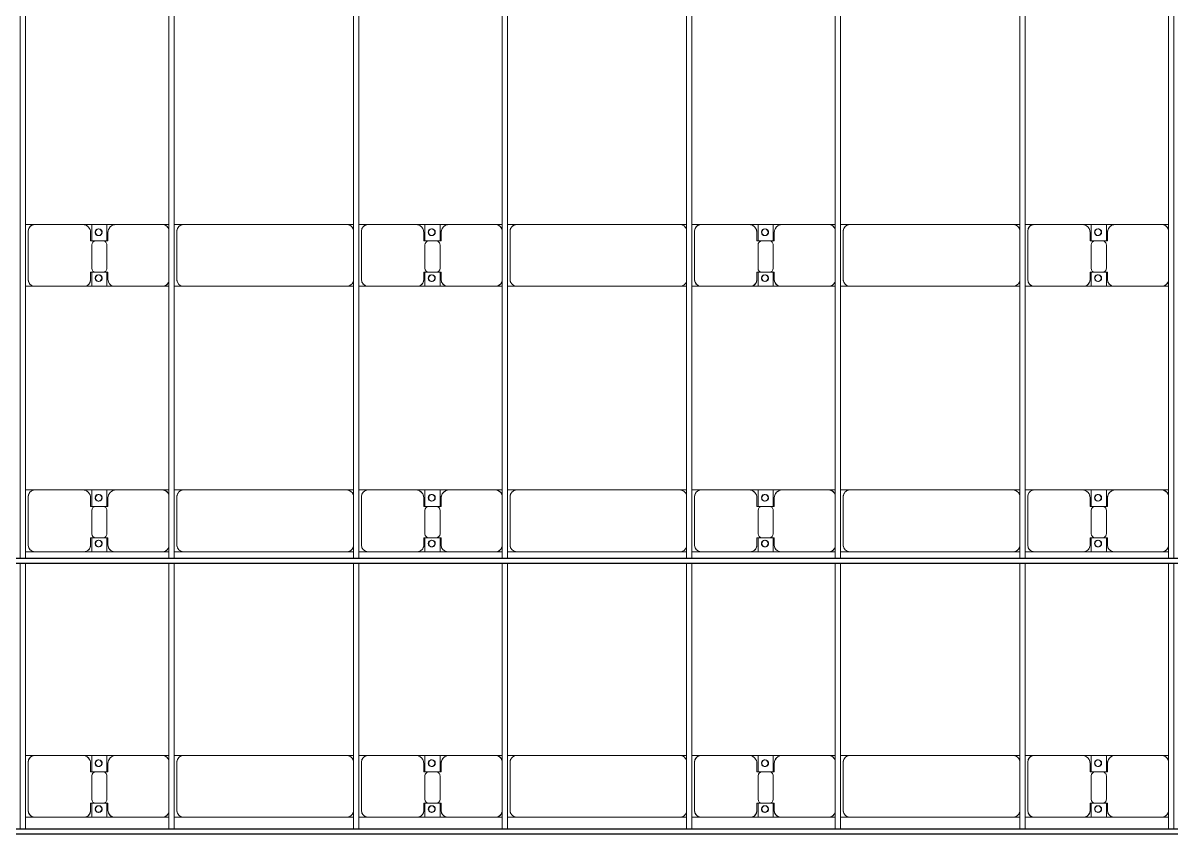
# Model space of a CAD drawing. Header units: millimetres. Extents: x -248177 to 167033, y 156986 to 268923.
# Drawn here: x -192573 to -183923, y 208419 to 214489 of the extents above; entities that cross this region are included whole.
import ezdxf

# ---------------------------------------------------------------- set-up
doc = ezdxf.new("R2010")
doc.units = ezdxf.units.MM
for name, color, linetype, lineweight in [('A-DETL-MBND', 5, 'Continuous', 9), ('A-GENM', 13, 'Continuous', 9), ('S-BEAM', 12, 'Continuous', 9)]:
    doc.layers.add(name, color=color, linetype=linetype, lineweight=lineweight)

# ---------------------------------------------------------------- blocks, each defined once
blk = doc.blocks.new('Dai phao do pin - DẢI PHAO ĐỠ PIN-V24-BỐ TRÍ KHUNG KẾT CẤU BÈ PIN 02')
at = {"layer": 'A-DETL-MBND', "color": 8}
for p, q in [((45879.7, 241.6), (45949.7, 241.6)), ((45879.7, 241.6), (45949.7, 241.6)), ((45899.7, 191.6), (45899.7, -173.4)), ((46309.7, 241.6), (45949.7, 241.6)), ((46309.7, 241.6), (46492.2, 241.6)), ((46492.2, 241.6), (46309.7, 241.6)), ((46369.7, 118.2), (46369.7, 181.6)), ((46377.8, 241.6), (46560.3, 241.6)), ((46377.8, 116.2), (46377.8, 241.6)), ((46560.3, 241.6), (46377.8, 241.6)), ((46492.2, 241.6), (46492.2, 116.2)), ((46500.3, 181.6), (46500.3, 118.2)), ((46910.3, 241.6), (46560.3, 241.6)), ((46910.3, 241.6), (46959.7, 241.6)), ((46910.3, 241.6), (46959.7, 241.6)), ((46999.7, 241.6), (47069.7, 241.6)), ((46999.7, 241.6), (47069.7, 241.6)), ((47019.7, 191.6), (47019.7, -173.4)), ((48300.3, 241.6), (47069.7, 241.6)), ((48300.3, 241.6), (48349.7, 241.6)), ((48300.3, 241.6), (48349.7, 241.6)), ((48389.7, 241.6), (48459.7, 241.6)), ((48389.7, 241.6), (48459.7, 241.6)), ((48409.7, 191.6), (48409.7, -173.4)), ((48819.7, 241.6), (48459.7, 241.6)), ((48821.2, 241.6), (49002.2, 241.6)), ((49002.2, 241.6), (48821.2, 241.6)), ((48879.7, 118.2), (48879.7, 181.6)), ((48887.8, 241.6), (49070.3, 241.6)), ((48887.8, 116.2), (48887.8, 241.6)), ((49070.3, 241.6), (48887.8, 241.6)), ((49002.2, 241.6), (49002.2, 116.2)), ((49010.3, 181.6), (49010.3, 118.2)), ((49420.3, 241.6), (49070.3, 241.6)), ((49420.3, 241.6), (49469.7, 241.6)), ((49420.3, 241.6), (49469.7, 241.6)), ((49509.7, 241.6), (49579.7, 241.6)), ((49509.7, 241.6), (49579.7, 241.6)), ((49529.7, 191.6), (49529.7, -173.4)), ((50810.3, 241.6), (49579.7, 241.6)), ((50810.3, 241.6), (50859.7, 241.6)), ((50810.3, 241.6), (50859.7, 241.6)), ((50899.7, 241.6), (50969.7, 241.6)), ((50899.7, 241.6), (50969.7, 241.6)), ((50919.7, 191.6), (50919.7, -173.4)), ((51329.7, 241.6), (50969.7, 241.6)), ((51329.7, 241.6), (51512.2, 241.6)), ((51512.2, 241.6), (51329.7, 241.6)), ((51389.7, 118.2), (51389.7, 181.6)), ((51397.8, 241.6), (51580.3, 241.6)), ((51397.8, 116.2), (51397.8, 241.6)), ((51580.3, 241.6), (51397.8, 241.6)), ((51512.2, 241.6), (51512.2, 116.2)), ((51520.3, 181.6), (51520.3, 118.2)), ((51930.3, 241.6), (51580.3, 241.6)), ((51930.3, 241.6), (51979.7, 241.6)), ((51930.3, 241.6), (51979.7, 241.6)), ((52019.7, 241.6), (52089.7, 241.6)), ((52019.7, 241.6), (52089.7, 241.6)), ((52039.7, 191.6), (52039.7, -173.4)), ((53320.3, 241.6), (52089.7, 241.6)), ((53320.3, 241.6), (53369.7, 241.6)), ((53320.3, 241.6), (53369.7, 241.6)), ((53409.7, 241.6), (53479.7, 241.6)), ((53409.7, 241.6), (53479.7, 241.6)), ((53429.7, 191.6), (53429.7, -173.4)), ((53839.7, 241.6), (53479.7, 241.6)), ((53839.7, 241.6), (54022.2, 241.6)), ((54022.2, 241.6), (53839.7, 241.6)), ((53899.7, 118.2), (53899.7, 181.6)), ((53907.8, 241.6), (54090.3, 241.6)), ((53907.8, 116.2), (53907.8, 241.6)), ((54090.3, 241.6), (53907.8, 241.6)), ((54022.2, 241.6), (54022.2, 116.2)), ((54030.3, 181.6), (54030.3, 118.2)), ((54440.3, 241.6), (54090.3, 241.6)), ((54440.3, 241.6), (54489.7, 241.6)), ((54440.3, 241.6), (54489.7, 241.6)), ((46462.2, 118.2), (46369.7, 118.2)), ((46377.8, 88.2), (46377.8, -88.2)), ((46500.3, 118.2), (46407.8, 118.2)), ((46492.2, -88.2), (46492.2, 88.2)), ((48972.2, 118.2), (48879.7, 118.2)), ((48887.8, 88.2), (48887.8, -88.2)), ((49010.3, 118.2), (48917.8, 118.2)), ((49002.2, -88.2), (49002.2, 88.2)), ((51482.2, 118.2), (51389.7, 118.2)), ((51397.8, 88.2), (51397.8, -88.2)), ((51520.3, 118.2), (51427.8, 118.2)), ((51512.2, -88.2), (51512.2, 88.2)), ((53992.2, 118.2), (53899.7, 118.2)), ((53907.8, 88.2), (53907.8, -88.2)), ((54030.3, 118.2), (53937.8, 118.2)), ((54022.2, -88.2), (54022.2, 88.2)), ((46369.7, -173.4), (46369.7, -118.2)), ((46369.7, -118.2), (46462.2, -118.2)), ((46377.8, -223.4), (46377.8, -116.2)), ((46407.8, -118.2), (46500.3, -118.2)), ((46492.2, -116.2), (46492.2, -223.4)), ((46500.3, -118.2), (46500.3, -173.4)), ((48879.7, -173.4), (48879.7, -118.2)), ((48879.7, -118.2), (48972.2, -118.2)), ((48887.8, -223.4), (48887.8, -116.2)), ((48917.8, -118.2), (49010.3, -118.2)), ((49002.2, -116.2), (49002.2, -223.4)), ((49010.3, -118.2), (49010.3, -173.4)), ((51389.7, -173.4), (51389.7, -118.2)), ((51389.7, -118.2), (51482.2, -118.2)), ((51397.8, -223.4), (51397.8, -116.2)), ((51427.8, -118.2), (51520.3, -118.2)), ((51512.2, -116.2), (51512.2, -223.4)), ((51520.3, -118.2), (51520.3, -173.4)), ((53899.7, -173.4), (53899.7, -118.2)), ((53899.7, -118.2), (53992.2, -118.2)), ((53907.8, -223.4), (53907.8, -116.2)), ((53937.8, -118.2), (54030.3, -118.2)), ((54022.2, -116.2), (54022.2, -223.4)), ((54030.3, -118.2), (54030.3, -173.4)), ((45949.7, -223.4), (45879.7, -223.4)), ((45949.7, -223.4), (45879.7, -223.4)), ((45949.7, -223.4), (46319.7, -223.4)), ((46492.2, -223.4), (46319.7, -223.4)), ((46319.7, -223.4), (46492.2, -223.4)), ((46550.3, -223.4), (46377.8, -223.4)), ((46377.8, -223.4), (46550.3, -223.4)), ((46550.3, -223.4), (46910.3, -223.4)), ((46959.7, -223.4), (46910.3, -223.4)), ((46959.7, -223.4), (46910.3, -223.4)), ((47069.7, -223.4), (46999.7, -223.4)), ((47069.7, -223.4), (46999.7, -223.4)), ((47069.7, -223.4), (48300.3, -223.4)), ((48349.7, -223.4), (48300.3, -223.4)), ((48349.7, -223.4), (48300.3, -223.4)), ((48459.7, -223.4), (48389.7, -223.4)), ((48459.7, -223.4), (48389.7, -223.4)), ((48459.7, -223.4), (48829.7, -223.4)), ((49002.2, -223.4), (48829.7, -223.4)), ((48829.7, -223.4), (49002.2, -223.4)), ((49060.3, -223.4), (48887.8, -223.4)), ((48887.8, -223.4), (49060.3, -223.4)), ((49060.3, -223.4), (49420.3, -223.4)), ((49469.7, -223.4), (49420.3, -223.4)), ((49469.7, -223.4), (49420.3, -223.4)), ((49579.7, -223.4), (49509.7, -223.4)), ((49579.7, -223.4), (49509.7, -223.4)), ((49579.7, -223.4), (50810.3, -223.4)), ((50859.7, -223.4), (50810.3, -223.4)), ((50859.7, -223.4), (50810.3, -223.4)), ((50969.7, -223.4), (50899.7, -223.4)), ((50969.7, -223.4), (50899.7, -223.4)), ((50969.7, -223.4), (51339.7, -223.4)), ((51512.2, -223.4), (51339.7, -223.4)), ((51339.7, -223.4), (51512.2, -223.4)), ((51570.3, -223.4), (51397.8, -223.4)), ((51397.8, -223.4), (51570.3, -223.4)), ((51570.3, -223.4), (51930.3, -223.4)), ((51979.7, -223.4), (51930.3, -223.4)), ((51979.7, -223.4), (51930.3, -223.4)), ((52089.7, -223.4), (52019.7, -223.4)), ((52089.7, -223.4), (52019.7, -223.4)), ((52089.7, -223.4), (53320.3, -223.4)), ((53369.7, -223.4), (53320.3, -223.4)), ((53369.7, -223.4), (53320.3, -223.4)), ((53479.7, -223.4), (53409.7, -223.4)), ((53479.7, -223.4), (53409.7, -223.4)), ((53479.7, -223.4), (53849.7, -223.4)), ((54022.2, -223.4), (53849.7, -223.4)), ((53849.7, -223.4), (54022.2, -223.4)), ((54080.3, -223.4), (53907.8, -223.4)), ((53907.8, -223.4), (54080.3, -223.4)), ((54080.3, -223.4), (54440.3, -223.4)), ((54489.7, -223.4), (54440.3, -223.4)), ((54489.7, -223.4), (54440.3, -223.4))]:
    blk.add_line(p, q, dxfattribs=at)
for centre, radius, start, end in [((45949.7, 191.6), 50, 90, 180), ((45949.7, 191.6), 50, 105, 180), ((46309.7, 181.6), 60, 0, 90), ((46309.7, 181.6), 60, 0, 60), ((46428.6, 183.2), 25, 0, 180), ((46428.6, 183.2), 25, 180, 0), ((46428.6, 183.2), 25, 0, 165), ((46431.4, 183.2), 25, 0, 180), ((46431.4, 183.2), 25, 90, 180), ((46431.4, 183.2), 25, 180, 360), ((46431.4, 183.2), 25, 180, 300), ((46428.6, 183.2), 25, 210, 0), ((46431.4, 183.2), 25, 15, 75), ((46431.4, 183.2), 25, 330, 345), ((46560.3, 181.6), 60, 90, 180), ((46560.3, 181.6), 60, 120, 180), ((46910.3, 191.6), 50, 15, 90), ((46910.3, 191.6), 50, 15, 75), ((47069.7, 191.6), 50, 90, 180), ((47069.7, 191.6), 50, 150, 180), ((47069.7, 191.6), 50, 105, 135), ((48300.3, 191.6), 50, 15, 90), ((48300.3, 191.6), 50, 60, 90), ((48300.3, 191.6), 50, 15, 30), ((48459.7, 191.6), 50, 90, 180), ((48459.7, 191.6), 50, 105, 180), ((48819.7, 181.6), 60, 0, 90), ((48819.7, 181.6), 60, 0, 60), ((48938.6, 183.2), 25, 0, 180), ((48938.6, 183.2), 25, 180, 360), ((48938.6, 183.2), 25, 0, 165), ((48941.4, 183.2), 25, 0, 180), ((48941.4, 183.2), 25, 90, 180), ((48941.4, 183.2), 25, 180, 0), ((48941.4, 183.2), 25, 180, 300), ((48938.6, 183.2), 25, 210, 0), ((48941.4, 183.2), 25, 15, 75), ((48941.4, 183.2), 25, 330, 345), ((49070.3, 181.6), 60, 90, 180), ((49070.3, 181.6), 60, 120, 180), ((49420.3, 191.6), 50, 15, 90), ((49420.3, 191.6), 50, 15, 72.00699), ((49579.7, 191.6), 50, 90, 180), ((49579.7, 191.6), 50, 150, 180), ((49579.7, 191.6), 50, 105, 135), ((50810.3, 191.6), 50, 15, 90), ((50810.3, 191.6), 50, 60, 90), ((50810.3, 191.6), 50, 15, 30), ((50969.7, 191.6), 50, 90, 180), ((50969.7, 191.6), 50, 105, 180), ((51329.7, 181.6), 60, 0, 90), ((51329.7, 181.6), 60, 0, 60), ((51448.6, 183.2), 25, 0, 180), ((51448.6, 183.2), 25, 180, 360), ((51448.6, 183.2), 25, 0, 165), ((51451.4, 183.2), 25, 0, 180), ((51451.4, 183.2), 25, 90, 180), ((51451.4, 183.2), 25, 180, 0), ((51451.4, 183.2), 25, 180, 300), ((51448.6, 183.2), 25, 210, 0), ((51451.4, 183.2), 25, 15, 75), ((51451.4, 183.2), 25, 330, 345), ((51580.3, 181.6), 60, 90, 180), ((51580.3, 181.6), 60, 120, 180), ((51930.3, 191.6), 50, 15, 90), ((51930.3, 191.6), 50, 15, 75), ((52089.7, 191.6), 50, 90, 180), ((52089.7, 191.6), 50, 150, 180), ((52089.7, 191.6), 50, 105, 135), ((53320.3, 191.6), 50, 15, 90), ((53320.3, 191.6), 50, 60, 90), ((53320.3, 191.6), 50, 15, 30), ((53479.7, 191.6), 50, 90, 180), ((53479.7, 191.6), 50, 105, 180), ((53839.7, 181.6), 60, 0, 90), ((53839.7, 181.6), 60, 0, 60), ((53958.6, 183.2), 25, 0, 180), ((53958.6, 183.2), 25, 180, 360), ((53958.6, 183.2), 25, 0, 165), ((53961.4, 183.2), 25, 0, 180), ((53961.4, 183.2), 25, 90, 180), ((53961.4, 183.2), 25, 180, 0), ((53961.4, 183.2), 25, 180, 300), ((53958.6, 183.2), 25, 210, 360), ((53961.4, 183.2), 25, 15, 75), ((53961.4, 183.2), 25, 330, 345), ((54090.3, 181.6), 60, 90, 180), ((54090.3, 181.6), 60, 120, 180), ((54440.3, 191.6), 50, 15, 90), ((54440.3, 191.6), 50, 15, 75), ((46407.8, 88.2), 30, 90, 180), ((46462.2, 88.2), 30, 0, 90), ((48917.8, 88.2), 30, 90, 180), ((48972.2, 88.2), 30, 360, 90), ((51427.8, 88.2), 30, 90, 180), ((51482.2, 88.2), 30, 0, 90), ((53937.8, 88.2), 30, 90, 180), ((53992.2, 88.2), 30, 0, 90), ((46407.8, -88.2), 30, 180, 270), ((46428.6, -161.8), 25, 0, 180), ((46428.6, -161.8), 25, 180, 360), ((46428.6, -161.8), 25, 105, 165), ((46428.6, -161.8), 25, 195, 0), ((46431.4, -161.8), 25, 0, 180), ((46431.4, -161.8), 25, 105, 180), ((46431.4, -161.8), 25, 180, 360), ((46431.4, -161.8), 25, 180, 270), ((46428.6, -161.8), 25, 0, 75), ((46431.4, -161.8), 25, 15, 75), ((46431.4, -161.8), 25, 285, 345), ((46462.2, -88.2), 30, 270, 0), ((48917.8, -88.2), 30, 180, 270), ((48938.6, -161.8), 25, 0, 180), ((48938.6, -161.8), 25, 180, 360), ((48938.6, -161.8), 25, 105, 165), ((48938.6, -161.8), 25, 195, 0), ((48941.4, -161.8), 25, 0, 180), ((48941.4, -161.8), 25, 105, 180), ((48941.4, -161.8), 25, 180, 0), ((48941.4, -161.8), 25, 180, 270), ((48938.6, -161.8), 25, 0, 75), ((48941.4, -161.8), 25, 15, 75), ((48941.4, -161.8), 25, 285, 345), ((48972.2, -88.2), 30, 270, 360), ((51427.8, -88.2), 30, 180, 270), ((51448.6, -161.8), 25, 360, 180), ((51448.6, -161.8), 25, 180, 0), ((51448.6, -161.8), 25, 105, 165), ((51448.6, -161.8), 25, 195, 0), ((51451.4, -161.8), 25, 0, 180), ((51451.4, -161.8), 25, 105, 180), ((51451.4, -161.8), 25, 180, 0), ((51451.4, -161.8), 25, 180, 270), ((51448.6, -161.8), 25, 0, 75), ((51451.4, -161.8), 25, 15, 75), ((51451.4, -161.8), 25, 285, 345), ((51482.2, -88.2), 30, 270, 360), ((53937.8, -88.2), 30, 180, 270), ((53958.6, -161.8), 25, 0, 180), ((53958.6, -161.8), 25, 180, 0), ((53958.6, -161.8), 25, 105, 165), ((53958.6, -161.8), 25, 195, 0), ((53961.4, -161.8), 25, 0, 180), ((53961.4, -161.8), 25, 105, 180), ((53961.4, -161.8), 25, 180, 360), ((53961.4, -161.8), 25, 180, 270), ((53958.6, -161.8), 25, 0, 75), ((53961.4, -161.8), 25, 15, 75), ((53961.4, -161.8), 25, 285, 345), ((53992.2, -88.2), 30, 270, 0), ((45949.7, -173.4), 50, 180, 270), ((45949.7, -173.4), 50, 180, 255), ((46319.7, -173.4), 50, 270, 0), ((46319.7, -173.4), 50, 285, 360), ((46550.3, -173.4), 50, 180, 270), ((46550.3, -173.4), 50, 180, 255), ((46910.3, -173.4), 50, 270, 345), ((46910.3, -173.4), 50, 285, 345), ((47069.7, -173.4), 50, 180, 270), ((47069.7, -173.4), 50, 180, 210), ((47069.7, -173.4), 50, 240, 270), ((48300.3, -173.4), 50, 270, 345), ((48300.3, -173.4), 50, 285, 300), ((48300.3, -173.4), 50, 330, 345), ((48459.7, -173.4), 50, 180, 270), ((48459.7, -173.4), 50, 180, 255), ((48829.7, -173.4), 50, 270, 0), ((48829.7, -173.4), 50, 285, 0), ((49060.3, -173.4), 50, 180, 270), ((49060.3, -173.4), 50, 180, 255), ((49420.3, -173.4), 50, 270, 345), ((49420.3, -173.4), 50, 287.98544, 345), ((49579.7, -173.4), 50, 180, 270), ((49579.7, -173.4), 50, 180, 210), ((49579.7, -173.4), 50, 240, 270), ((50810.3, -173.4), 50, 270, 345), ((50810.3, -173.4), 50, 285, 300), ((50810.3, -173.4), 50, 330, 345), ((50969.7, -173.4), 50, 180, 270), ((50969.7, -173.4), 50, 180, 255), ((51339.7, -173.4), 50, 270, 0), ((51339.7, -173.4), 50, 285, 0), ((51570.3, -173.4), 50, 180, 270), ((51570.3, -173.4), 50, 180, 255), ((51930.3, -173.4), 50, 270, 345), ((51930.3, -173.4), 50, 285, 345), ((52089.7, -173.4), 50, 180, 270), ((52089.7, -173.4), 50, 180, 210), ((52089.7, -173.4), 50, 240, 270), ((53320.3, -173.4), 50, 270, 345), ((53320.3, -173.4), 50, 285, 300), ((53320.3, -173.4), 50, 330, 345), ((53479.7, -173.4), 50, 180, 270), ((53479.7, -173.4), 50, 180, 255), ((53849.7, -173.4), 50, 270, 0), ((53849.7, -173.4), 50, 285, 0), ((54080.3, -173.4), 50, 180, 270), ((54080.3, -173.4), 50, 180, 255), ((54440.3, -173.4), 50, 270, 345), ((54440.3, -173.4), 50, 285, 345)]:
    blk.add_arc(centre, radius, start, end, dxfattribs=at)
blk = doc.blocks.new('Dai phao do pin - DẢI PHAO ĐỠ PIN-V25-BỐ TRÍ KHUNG KẾT CẤU BÈ PIN 02')
at = {"layer": 'A-DETL-MBND', "color": 8}
for p, q in [((45879.7, 241.6), (45949.7, 241.6)), ((45879.7, 241.6), (45949.7, 241.6)), ((45899.7, 191.6), (45899.7, -173.4)), ((46309.7, 241.6), (45949.7, 241.6)), ((46309.7, 241.6), (46492.2, 241.6)), ((46492.2, 241.6), (46309.7, 241.6)), ((46369.7, 118.2), (46369.7, 181.6)), ((46377.8, 241.6), (46560.3, 241.6)), ((46377.8, 116.2), (46377.8, 241.6)), ((46560.3, 241.6), (46377.8, 241.6)), ((46492.2, 241.6), (46492.2, 116.2)), ((46500.3, 181.6), (46500.3, 118.2)), ((46910.3, 241.6), (46560.3, 241.6)), ((46910.3, 241.6), (46959.7, 241.6)), ((46910.3, 241.6), (46959.7, 241.6)), ((46999.7, 241.6), (47069.7, 241.6)), ((46999.7, 241.6), (47069.7, 241.6)), ((47019.7, 191.6), (47019.7, -173.4)), ((48300.3, 241.6), (47069.7, 241.6)), ((48300.3, 241.6), (48349.7, 241.6)), ((48300.3, 241.6), (48349.7, 241.6)), ((48389.7, 241.6), (48459.7, 241.6)), ((48389.7, 241.6), (48459.7, 241.6)), ((48409.7, 191.6), (48409.7, -173.4)), ((48819.7, 241.6), (48459.7, 241.6)), ((48821.2, 241.6), (49002.2, 241.6)), ((49002.2, 241.6), (48821.2, 241.6)), ((48879.7, 118.2), (48879.7, 181.6)), ((48887.8, 241.6), (49070.3, 241.6)), ((48887.8, 116.2), (48887.8, 241.6)), ((49070.3, 241.6), (48887.8, 241.6)), ((49002.2, 241.6), (49002.2, 116.2)), ((49010.3, 181.6), (49010.3, 118.2)), ((49420.3, 241.6), (49070.3, 241.6)), ((49420.3, 241.6), (49469.7, 241.6)), ((49420.3, 241.6), (49469.7, 241.6)), ((49509.7, 241.6), (49579.7, 241.6)), ((49509.7, 241.6), (49579.7, 241.6)), ((49529.7, 191.6), (49529.7, -173.4)), ((50810.3, 241.6), (49579.7, 241.6)), ((50810.3, 241.6), (50859.7, 241.6)), ((50810.3, 241.6), (50859.7, 241.6)), ((50899.7, 241.6), (50969.7, 241.6)), ((50899.7, 241.6), (50969.7, 241.6)), ((50919.7, 191.6), (50919.7, -173.4)), ((51329.7, 241.6), (50969.7, 241.6)), ((51329.7, 241.6), (51512.2, 241.6)), ((51512.2, 241.6), (51329.7, 241.6)), ((51389.7, 118.2), (51389.7, 181.6)), ((51397.8, 241.6), (51580.3, 241.6)), ((51397.8, 116.2), (51397.8, 241.6)), ((51580.3, 241.6), (51397.8, 241.6)), ((51512.2, 241.6), (51512.2, 116.2)), ((51520.3, 181.6), (51520.3, 118.2)), ((51930.3, 241.6), (51580.3, 241.6)), ((51930.3, 241.6), (51979.7, 241.6)), ((51930.3, 241.6), (51979.7, 241.6)), ((52019.7, 241.6), (52089.7, 241.6)), ((52019.7, 241.6), (52089.7, 241.6)), ((52039.7, 191.6), (52039.7, -173.4)), ((53320.3, 241.6), (52089.7, 241.6)), ((53320.3, 241.6), (53369.7, 241.6)), ((53320.3, 241.6), (53369.7, 241.6)), ((53409.7, 241.6), (53479.7, 241.6)), ((53409.7, 241.6), (53479.7, 241.6)), ((53429.7, 191.6), (53429.7, -173.4)), ((53839.7, 241.6), (53479.7, 241.6)), ((53839.7, 241.6), (54022.2, 241.6)), ((54022.2, 241.6), (53839.7, 241.6)), ((53899.7, 118.2), (53899.7, 181.6)), ((53907.8, 241.6), (54090.3, 241.6)), ((53907.8, 116.2), (53907.8, 241.6)), ((54090.3, 241.6), (53907.8, 241.6)), ((54022.2, 241.6), (54022.2, 116.2)), ((54030.3, 181.6), (54030.3, 118.2)), ((54440.3, 241.6), (54090.3, 241.6)), ((54440.3, 241.6), (54489.7, 241.6)), ((54440.3, 241.6), (54489.7, 241.6)), ((46462.2, 118.2), (46369.7, 118.2)), ((46377.8, 88.2), (46377.8, -88.2)), ((46500.3, 118.2), (46407.8, 118.2)), ((46492.2, -88.2), (46492.2, 88.2)), ((48972.2, 118.2), (48879.7, 118.2)), ((48887.8, 88.2), (48887.8, -88.2)), ((49010.3, 118.2), (48917.8, 118.2)), ((49002.2, -88.2), (49002.2, 88.2)), ((51482.2, 118.2), (51389.7, 118.2)), ((51397.8, 88.2), (51397.8, -88.2)), ((51520.3, 118.2), (51427.8, 118.2)), ((51512.2, -88.2), (51512.2, 88.2)), ((53992.2, 118.2), (53899.7, 118.2)), ((53907.8, 88.2), (53907.8, -88.2)), ((54030.3, 118.2), (53937.8, 118.2)), ((54022.2, -88.2), (54022.2, 88.2)), ((46369.7, -173.4), (46369.7, -118.2)), ((46369.7, -118.2), (46462.2, -118.2)), ((46377.8, -223.4), (46377.8, -116.2)), ((46407.8, -118.2), (46500.3, -118.2)), ((46492.2, -116.2), (46492.2, -223.4)), ((46500.3, -118.2), (46500.3, -173.4)), ((48879.7, -173.4), (48879.7, -118.2)), ((48879.7, -118.2), (48972.2, -118.2)), ((48887.8, -223.4), (48887.8, -116.2)), ((48917.8, -118.2), (49010.3, -118.2)), ((49002.2, -116.2), (49002.2, -223.4)), ((49010.3, -118.2), (49010.3, -173.4)), ((51389.7, -173.4), (51389.7, -118.2)), ((51389.7, -118.2), (51482.2, -118.2)), ((51397.8, -223.4), (51397.8, -116.2)), ((51427.8, -118.2), (51520.3, -118.2)), ((51512.2, -116.2), (51512.2, -223.4)), ((51520.3, -118.2), (51520.3, -173.4)), ((53899.7, -173.4), (53899.7, -118.2)), ((53899.7, -118.2), (53992.2, -118.2)), ((53907.8, -223.4), (53907.8, -116.2)), ((53937.8, -118.2), (54030.3, -118.2)), ((54022.2, -116.2), (54022.2, -223.4)), ((54030.3, -118.2), (54030.3, -173.4)), ((45949.7, -223.4), (45879.7, -223.4)), ((45949.7, -223.4), (45879.7, -223.4)), ((45949.7, -223.4), (46319.7, -223.4)), ((46492.2, -223.4), (46319.7, -223.4)), ((46319.7, -223.4), (46492.2, -223.4)), ((46550.3, -223.4), (46377.8, -223.4)), ((46377.8, -223.4), (46550.3, -223.4)), ((46550.3, -223.4), (46910.3, -223.4)), ((46959.7, -223.4), (46910.3, -223.4)), ((46959.7, -223.4), (46910.3, -223.4)), ((47069.7, -223.4), (46999.7, -223.4)), ((47069.7, -223.4), (46999.7, -223.4)), ((47069.7, -223.4), (48300.3, -223.4)), ((48349.7, -223.4), (48300.3, -223.4)), ((48349.7, -223.4), (48300.3, -223.4)), ((48459.7, -223.4), (48389.7, -223.4)), ((48459.7, -223.4), (48389.7, -223.4)), ((48459.7, -223.4), (48829.7, -223.4)), ((49002.2, -223.4), (48829.7, -223.4)), ((48829.7, -223.4), (49002.2, -223.4)), ((49060.3, -223.4), (48887.8, -223.4)), ((48887.8, -223.4), (49060.3, -223.4)), ((49060.3, -223.4), (49420.3, -223.4)), ((49469.7, -223.4), (49420.3, -223.4)), ((49469.7, -223.4), (49420.3, -223.4)), ((49579.7, -223.4), (49509.7, -223.4)), ((49579.7, -223.4), (49509.7, -223.4)), ((49579.7, -223.4), (50810.3, -223.4)), ((50859.7, -223.4), (50810.3, -223.4)), ((50859.7, -223.4), (50810.3, -223.4)), ((50969.7, -223.4), (50899.7, -223.4)), ((50969.7, -223.4), (50899.7, -223.4)), ((50969.7, -223.4), (51339.7, -223.4)), ((51512.2, -223.4), (51339.7, -223.4)), ((51339.7, -223.4), (51512.2, -223.4)), ((51570.3, -223.4), (51397.8, -223.4)), ((51397.8, -223.4), (51570.3, -223.4)), ((51570.3, -223.4), (51930.3, -223.4)), ((51979.7, -223.4), (51930.3, -223.4)), ((51979.7, -223.4), (51930.3, -223.4)), ((52089.7, -223.4), (52019.7, -223.4)), ((52089.7, -223.4), (52019.7, -223.4)), ((52089.7, -223.4), (53320.3, -223.4)), ((53369.7, -223.4), (53320.3, -223.4)), ((53369.7, -223.4), (53320.3, -223.4)), ((53479.7, -223.4), (53409.7, -223.4)), ((53479.7, -223.4), (53409.7, -223.4)), ((53479.7, -223.4), (53849.7, -223.4)), ((54022.2, -223.4), (53849.7, -223.4)), ((53849.7, -223.4), (54022.2, -223.4)), ((54080.3, -223.4), (53907.8, -223.4)), ((53907.8, -223.4), (54080.3, -223.4)), ((54080.3, -223.4), (54440.3, -223.4)), ((54489.7, -223.4), (54440.3, -223.4)), ((54489.7, -223.4), (54440.3, -223.4))]:
    blk.add_line(p, q, dxfattribs=at)
for centre, radius, start, end in [((45949.7, 191.6), 50, 90, 180), ((45949.7, 191.6), 50, 105, 180), ((46309.7, 181.6), 60, 0, 90), ((46309.7, 181.6), 60, 0, 60), ((46428.6, 183.2), 25, 0, 180), ((46428.6, 183.2), 25, 180, 0), ((46428.6, 183.2), 25, 0, 165), ((46431.4, 183.2), 25, 0, 180), ((46431.4, 183.2), 25, 90, 180), ((46431.4, 183.2), 25, 180, 360), ((46431.4, 183.2), 25, 180, 300), ((46428.6, 183.2), 25, 210, 0), ((46431.4, 183.2), 25, 15, 75), ((46431.4, 183.2), 25, 330, 345), ((46560.3, 181.6), 60, 90, 180), ((46560.3, 181.6), 60, 120, 180), ((46910.3, 191.6), 50, 15, 90), ((46910.3, 191.6), 50, 15, 75), ((47069.7, 191.6), 50, 90, 180), ((47069.7, 191.6), 50, 150, 180), ((47069.7, 191.6), 50, 105, 135), ((48300.3, 191.6), 50, 15, 90), ((48300.3, 191.6), 50, 60, 90), ((48300.3, 191.6), 50, 15, 30), ((48459.7, 191.6), 50, 90, 180), ((48459.7, 191.6), 50, 105, 180), ((48819.7, 181.6), 60, 0, 90), ((48819.7, 181.6), 60, 0, 60), ((48938.6, 183.2), 25, 0, 180), ((48938.6, 183.2), 25, 180, 360), ((48938.6, 183.2), 25, 0, 165), ((48941.4, 183.2), 25, 0, 180), ((48941.4, 183.2), 25, 90, 180), ((48941.4, 183.2), 25, 180, 0), ((48941.4, 183.2), 25, 180, 300), ((48938.6, 183.2), 25, 210, 0), ((48941.4, 183.2), 25, 15, 75), ((48941.4, 183.2), 25, 330, 345), ((49070.3, 181.6), 60, 90, 180), ((49070.3, 181.6), 60, 120, 180), ((49420.3, 191.6), 50, 15, 90), ((49420.3, 191.6), 50, 15, 71.97407), ((49579.7, 191.6), 50, 90, 180), ((49579.7, 191.6), 50, 150, 180), ((49579.7, 191.6), 50, 105, 135), ((50810.3, 191.6), 50, 15, 90), ((50810.3, 191.6), 50, 60, 90), ((50810.3, 191.6), 50, 15, 30), ((50969.7, 191.6), 50, 90, 180), ((50969.7, 191.6), 50, 105, 180), ((51329.7, 181.6), 60, 0, 90), ((51329.7, 181.6), 60, 0, 60), ((51448.6, 183.2), 25, 0, 180), ((51448.6, 183.2), 25, 180, 360), ((51448.6, 183.2), 25, 0, 165), ((51451.4, 183.2), 25, 0, 180), ((51451.4, 183.2), 25, 90, 180), ((51451.4, 183.2), 25, 180, 0), ((51451.4, 183.2), 25, 180, 300), ((51448.6, 183.2), 25, 210, 0), ((51451.4, 183.2), 25, 15, 75), ((51451.4, 183.2), 25, 330, 345), ((51580.3, 181.6), 60, 90, 180), ((51580.3, 181.6), 60, 120, 180), ((51930.3, 191.6), 50, 15, 90), ((51930.3, 191.6), 50, 15, 75), ((52089.7, 191.6), 50, 90, 180), ((52089.7, 191.6), 50, 150, 180), ((52089.7, 191.6), 50, 105, 135), ((53320.3, 191.6), 50, 15, 90), ((53320.3, 191.6), 50, 60, 90), ((53320.3, 191.6), 50, 15, 30), ((53479.7, 191.6), 50, 90, 180), ((53479.7, 191.6), 50, 105, 180), ((53839.7, 181.6), 60, 0, 90), ((53839.7, 181.6), 60, 0, 60), ((53958.6, 183.2), 25, 0, 180), ((53958.6, 183.2), 25, 180, 360), ((53958.6, 183.2), 25, 0, 165), ((53961.4, 183.2), 25, 0, 180), ((53961.4, 183.2), 25, 90, 180), ((53961.4, 183.2), 25, 180, 0), ((53961.4, 183.2), 25, 180, 300), ((53958.6, 183.2), 25, 210, 360), ((53961.4, 183.2), 25, 15, 75), ((53961.4, 183.2), 25, 330, 345), ((54090.3, 181.6), 60, 90, 180), ((54090.3, 181.6), 60, 120, 180), ((54440.3, 191.6), 50, 15, 90), ((54440.3, 191.6), 50, 15, 75), ((46407.8, 88.2), 30, 90, 180), ((46462.2, 88.2), 30, 0, 90), ((48917.8, 88.2), 30, 90, 180), ((48972.2, 88.2), 30, 360, 90), ((51427.8, 88.2), 30, 90, 180), ((51482.2, 88.2), 30, 0, 90), ((53937.8, 88.2), 30, 90, 180), ((53992.2, 88.2), 30, 0, 90), ((46407.8, -88.2), 30, 180, 270), ((46428.6, -161.8), 25, 0, 180), ((46428.6, -161.8), 25, 180, 360), ((46428.6, -161.8), 25, 105, 165), ((46428.6, -161.8), 25, 195, 0), ((46431.4, -161.8), 25, 0, 180), ((46431.4, -161.8), 25, 105, 180), ((46431.4, -161.8), 25, 180, 360), ((46431.4, -161.8), 25, 180, 270), ((46428.6, -161.8), 25, 0, 75), ((46431.4, -161.8), 25, 15, 75), ((46431.4, -161.8), 25, 285, 345), ((46462.2, -88.2), 30, 270, 0), ((48917.8, -88.2), 30, 180, 270), ((48938.6, -161.8), 25, 0, 180), ((48938.6, -161.8), 25, 180, 360), ((48938.6, -161.8), 25, 105, 165), ((48938.6, -161.8), 25, 195, 0), ((48941.4, -161.8), 25, 0, 180), ((48941.4, -161.8), 25, 105, 180), ((48941.4, -161.8), 25, 180, 0), ((48941.4, -161.8), 25, 180, 270), ((48938.6, -161.8), 25, 0, 75), ((48941.4, -161.8), 25, 15, 75), ((48941.4, -161.8), 25, 285, 345), ((48972.2, -88.2), 30, 270, 360), ((51427.8, -88.2), 30, 180, 270), ((51448.6, -161.8), 25, 360, 180), ((51448.6, -161.8), 25, 180, 0), ((51448.6, -161.8), 25, 105, 165), ((51448.6, -161.8), 25, 195, 0), ((51451.4, -161.8), 25, 0, 180), ((51451.4, -161.8), 25, 105, 180), ((51451.4, -161.8), 25, 180, 0), ((51451.4, -161.8), 25, 180, 270), ((51448.6, -161.8), 25, 0, 75), ((51451.4, -161.8), 25, 15, 75), ((51451.4, -161.8), 25, 285, 345), ((51482.2, -88.2), 30, 270, 360), ((53937.8, -88.2), 30, 180, 270), ((53958.6, -161.8), 25, 0, 180), ((53958.6, -161.8), 25, 180, 0), ((53958.6, -161.8), 25, 105, 165), ((53958.6, -161.8), 25, 195, 0), ((53961.4, -161.8), 25, 0, 180), ((53961.4, -161.8), 25, 105, 180), ((53961.4, -161.8), 25, 180, 360), ((53961.4, -161.8), 25, 180, 270), ((53958.6, -161.8), 25, 0, 75), ((53961.4, -161.8), 25, 15, 75), ((53961.4, -161.8), 25, 285, 345), ((53992.2, -88.2), 30, 270, 0), ((45949.7, -173.4), 50, 180, 270), ((45949.7, -173.4), 50, 180, 255), ((46319.7, -173.4), 50, 270, 0), ((46319.7, -173.4), 50, 285, 360), ((46550.3, -173.4), 50, 180, 270), ((46550.3, -173.4), 50, 180, 255), ((46910.3, -173.4), 50, 270, 345), ((46910.3, -173.4), 50, 285, 345), ((47069.7, -173.4), 50, 180, 270), ((47069.7, -173.4), 50, 180, 210), ((47069.7, -173.4), 50, 240, 270), ((48300.3, -173.4), 50, 270, 345), ((48300.3, -173.4), 50, 285, 300), ((48300.3, -173.4), 50, 330, 345), ((48459.7, -173.4), 50, 180, 270), ((48459.7, -173.4), 50, 180, 255), ((48829.7, -173.4), 50, 270, 0), ((48829.7, -173.4), 50, 285, 0), ((49060.3, -173.4), 50, 180, 270), ((49060.3, -173.4), 50, 180, 255), ((49420.3, -173.4), 50, 270, 345), ((49420.3, -173.4), 50, 288.01836, 345), ((49579.7, -173.4), 50, 180, 270), ((49579.7, -173.4), 50, 180, 210), ((49579.7, -173.4), 50, 240, 270), ((50810.3, -173.4), 50, 270, 345), ((50810.3, -173.4), 50, 285, 300), ((50810.3, -173.4), 50, 330, 345), ((50969.7, -173.4), 50, 180, 270), ((50969.7, -173.4), 50, 180, 255), ((51339.7, -173.4), 50, 270, 0), ((51339.7, -173.4), 50, 285, 0), ((51570.3, -173.4), 50, 180, 270), ((51570.3, -173.4), 50, 180, 255), ((51930.3, -173.4), 50, 270, 345), ((51930.3, -173.4), 50, 285, 345), ((52089.7, -173.4), 50, 180, 270), ((52089.7, -173.4), 50, 180, 210), ((52089.7, -173.4), 50, 240, 270), ((53320.3, -173.4), 50, 270, 345), ((53320.3, -173.4), 50, 285, 300), ((53320.3, -173.4), 50, 330, 345), ((53479.7, -173.4), 50, 180, 270), ((53479.7, -173.4), 50, 180, 255), ((53849.7, -173.4), 50, 270, 0), ((53849.7, -173.4), 50, 285, 0), ((54080.3, -173.4), 50, 180, 270), ((54080.3, -173.4), 50, 180, 255), ((54440.3, -173.4), 50, 270, 345), ((54440.3, -173.4), 50, 285, 345)]:
    blk.add_arc(centre, radius, start, end, dxfattribs=at)
blk = doc.blocks.new('Dai phao do pin - DẢI PHAO ĐỠ PIN-V26-BỐ TRÍ KHUNG KẾT CẤU BÈ PIN 02')
at = {"layer": 'A-DETL-MBND', "color": 8}
for p, q in [((45879.7, 241.6), (45949.7, 241.6)), ((45879.7, 241.6), (45949.7, 241.6)), ((45899.7, 191.6), (45899.7, -173.4)), ((46309.7, 241.6), (45949.7, 241.6)), ((46309.7, 241.6), (46492.2, 241.6)), ((46492.2, 241.6), (46309.7, 241.6)), ((46369.7, 118.2), (46369.7, 181.6)), ((46377.8, 241.6), (46560.3, 241.6)), ((46377.8, 116.2), (46377.8, 241.6)), ((46560.3, 241.6), (46377.8, 241.6)), ((46492.2, 241.6), (46492.2, 116.2)), ((46500.3, 181.6), (46500.3, 118.2)), ((46910.3, 241.6), (46560.3, 241.6)), ((46910.3, 241.6), (46959.7, 241.6)), ((46910.3, 241.6), (46959.7, 241.6)), ((46999.7, 241.6), (47069.7, 241.6)), ((46999.7, 241.6), (47069.7, 241.6)), ((47019.7, 191.6), (47019.7, -173.4)), ((48300.3, 241.6), (47069.7, 241.6)), ((48300.3, 241.6), (48349.7, 241.6)), ((48300.3, 241.6), (48349.7, 241.6)), ((48389.7, 241.6), (48459.7, 241.6)), ((48389.7, 241.6), (48459.7, 241.6)), ((48409.7, 191.6), (48409.7, -173.4)), ((48819.7, 241.6), (48459.7, 241.6)), ((48821.2, 241.6), (49002.2, 241.6)), ((49002.2, 241.6), (48821.2, 241.6)), ((48879.7, 118.2), (48879.7, 181.6)), ((48887.8, 241.6), (49070.3, 241.6)), ((48887.8, 116.2), (48887.8, 241.6)), ((49070.3, 241.6), (48887.8, 241.6)), ((49002.2, 241.6), (49002.2, 116.2)), ((49010.3, 181.6), (49010.3, 118.2)), ((49420.3, 241.6), (49070.3, 241.6)), ((49420.3, 241.6), (49469.7, 241.6)), ((49420.3, 241.6), (49469.7, 241.6)), ((49509.7, 241.6), (49579.7, 241.6)), ((49509.7, 241.6), (49579.7, 241.6)), ((49529.7, 191.6), (49529.7, -173.4)), ((50810.3, 241.6), (49579.7, 241.6)), ((50810.3, 241.6), (50859.7, 241.6)), ((50810.3, 241.6), (50859.7, 241.6)), ((50899.7, 241.6), (50969.7, 241.6)), ((50899.7, 241.6), (50969.7, 241.6)), ((50919.7, 191.6), (50919.7, -173.4)), ((51329.7, 241.6), (50969.7, 241.6)), ((51329.7, 241.6), (51512.2, 241.6)), ((51512.2, 241.6), (51329.7, 241.6)), ((51389.7, 118.2), (51389.7, 181.6)), ((51397.8, 241.6), (51580.3, 241.6)), ((51397.8, 116.2), (51397.8, 241.6)), ((51580.3, 241.6), (51397.8, 241.6)), ((51512.2, 241.6), (51512.2, 116.2)), ((51520.3, 181.6), (51520.3, 118.2)), ((51930.3, 241.6), (51580.3, 241.6)), ((51930.3, 241.6), (51979.7, 241.6)), ((51930.3, 241.6), (51979.7, 241.6)), ((52019.7, 241.6), (52089.7, 241.6)), ((52019.7, 241.6), (52089.7, 241.6)), ((52039.7, 191.6), (52039.7, -173.4)), ((53320.3, 241.6), (52089.7, 241.6)), ((53320.3, 241.6), (53369.7, 241.6)), ((53320.3, 241.6), (53369.7, 241.6)), ((53409.7, 241.6), (53479.7, 241.6)), ((53409.7, 241.6), (53479.7, 241.6)), ((53429.7, 191.6), (53429.7, -173.4)), ((53839.7, 241.6), (53479.7, 241.6)), ((53839.7, 241.6), (54022.2, 241.6)), ((54022.2, 241.6), (53839.7, 241.6)), ((53899.7, 118.2), (53899.7, 181.6)), ((53907.8, 241.6), (54090.3, 241.6)), ((53907.8, 116.2), (53907.8, 241.6)), ((54090.3, 241.6), (53907.8, 241.6)), ((54022.2, 241.6), (54022.2, 116.2)), ((54030.3, 181.6), (54030.3, 118.2)), ((54440.3, 241.6), (54090.3, 241.6)), ((54440.3, 241.6), (54489.7, 241.6)), ((54440.3, 241.6), (54489.7, 241.6)), ((46462.2, 118.2), (46369.7, 118.2)), ((46377.8, 88.2), (46377.8, -88.2)), ((46500.3, 118.2), (46407.8, 118.2)), ((46492.2, -88.2), (46492.2, 88.2)), ((48972.2, 118.2), (48879.7, 118.2)), ((48887.8, 88.2), (48887.8, -88.2)), ((49010.3, 118.2), (48917.8, 118.2)), ((49002.2, -88.2), (49002.2, 88.2)), ((51482.2, 118.2), (51389.7, 118.2)), ((51397.8, 88.2), (51397.8, -88.2)), ((51520.3, 118.2), (51427.8, 118.2)), ((51512.2, -88.2), (51512.2, 88.2)), ((53992.2, 118.2), (53899.7, 118.2)), ((53907.8, 88.2), (53907.8, -88.2)), ((54030.3, 118.2), (53937.8, 118.2)), ((54022.2, -88.2), (54022.2, 88.2)), ((46369.7, -173.4), (46369.7, -118.2)), ((46369.7, -118.2), (46462.2, -118.2)), ((46377.8, -223.4), (46377.8, -116.2)), ((46407.8, -118.2), (46500.3, -118.2)), ((46492.2, -116.2), (46492.2, -223.4)), ((46500.3, -118.2), (46500.3, -173.4)), ((48879.7, -173.4), (48879.7, -118.2)), ((48879.7, -118.2), (48972.2, -118.2)), ((48887.8, -223.4), (48887.8, -116.2)), ((48917.8, -118.2), (49010.3, -118.2)), ((49002.2, -116.2), (49002.2, -223.4)), ((49010.3, -118.2), (49010.3, -173.4)), ((51389.7, -173.4), (51389.7, -118.2)), ((51389.7, -118.2), (51482.2, -118.2)), ((51397.8, -223.4), (51397.8, -116.2)), ((51427.8, -118.2), (51520.3, -118.2)), ((51512.2, -116.2), (51512.2, -223.4)), ((51520.3, -118.2), (51520.3, -173.4)), ((53899.7, -173.4), (53899.7, -118.2)), ((53899.7, -118.2), (53992.2, -118.2)), ((53907.8, -223.4), (53907.8, -116.2)), ((53937.8, -118.2), (54030.3, -118.2)), ((54022.2, -116.2), (54022.2, -223.4)), ((54030.3, -118.2), (54030.3, -173.4)), ((45949.7, -223.4), (45879.7, -223.4)), ((45949.7, -223.4), (45879.7, -223.4)), ((45949.7, -223.4), (46319.7, -223.4)), ((46492.2, -223.4), (46319.7, -223.4)), ((46319.7, -223.4), (46492.2, -223.4)), ((46550.3, -223.4), (46377.8, -223.4)), ((46377.8, -223.4), (46550.3, -223.4)), ((46550.3, -223.4), (46910.3, -223.4)), ((46959.7, -223.4), (46910.3, -223.4)), ((46959.7, -223.4), (46910.3, -223.4)), ((47069.7, -223.4), (46999.7, -223.4)), ((47069.7, -223.4), (46999.7, -223.4)), ((47069.7, -223.4), (48300.3, -223.4)), ((48349.7, -223.4), (48300.3, -223.4)), ((48349.7, -223.4), (48300.3, -223.4)), ((48459.7, -223.4), (48389.7, -223.4)), ((48459.7, -223.4), (48389.7, -223.4)), ((48459.7, -223.4), (48829.7, -223.4)), ((49002.2, -223.4), (48829.7, -223.4)), ((48829.7, -223.4), (49002.2, -223.4)), ((49060.3, -223.4), (48887.8, -223.4)), ((48887.8, -223.4), (49060.3, -223.4)), ((49060.3, -223.4), (49420.3, -223.4)), ((49469.7, -223.4), (49420.3, -223.4)), ((49469.7, -223.4), (49420.3, -223.4)), ((49579.7, -223.4), (49509.7, -223.4)), ((49579.7, -223.4), (49509.7, -223.4)), ((49579.7, -223.4), (50810.3, -223.4)), ((50859.7, -223.4), (50810.3, -223.4)), ((50859.7, -223.4), (50810.3, -223.4)), ((50969.7, -223.4), (50899.7, -223.4)), ((50969.7, -223.4), (50899.7, -223.4)), ((50969.7, -223.4), (51339.7, -223.4)), ((51512.2, -223.4), (51339.7, -223.4)), ((51339.7, -223.4), (51512.2, -223.4)), ((51570.3, -223.4), (51397.8, -223.4)), ((51397.8, -223.4), (51570.3, -223.4)), ((51570.3, -223.4), (51930.3, -223.4)), ((51979.7, -223.4), (51930.3, -223.4)), ((51979.7, -223.4), (51930.3, -223.4)), ((52089.7, -223.4), (52019.7, -223.4)), ((52089.7, -223.4), (52019.7, -223.4)), ((52089.7, -223.4), (53320.3, -223.4)), ((53369.7, -223.4), (53320.3, -223.4)), ((53369.7, -223.4), (53320.3, -223.4)), ((53479.7, -223.4), (53409.7, -223.4)), ((53479.7, -223.4), (53409.7, -223.4)), ((53479.7, -223.4), (53849.7, -223.4)), ((54022.2, -223.4), (53849.7, -223.4)), ((53849.7, -223.4), (54022.2, -223.4)), ((54080.3, -223.4), (53907.8, -223.4)), ((53907.8, -223.4), (54080.3, -223.4)), ((54080.3, -223.4), (54440.3, -223.4)), ((54489.7, -223.4), (54440.3, -223.4)), ((54489.7, -223.4), (54440.3, -223.4))]:
    blk.add_line(p, q, dxfattribs=at)
for centre, radius, start, end in [((45949.7, 191.6), 50, 90, 180), ((45949.7, 191.6), 50, 105, 180), ((46309.7, 181.6), 60, 0, 90), ((46309.7, 181.6), 60, 0, 60), ((46428.6, 183.2), 25, 0, 180), ((46428.6, 183.2), 25, 180, 0), ((46428.6, 183.2), 25, 0, 165), ((46431.4, 183.2), 25, 0, 180), ((46431.4, 183.2), 25, 90, 180), ((46431.4, 183.2), 25, 180, 360), ((46431.4, 183.2), 25, 180, 300), ((46428.6, 183.2), 25, 210, 0), ((46431.4, 183.2), 25, 15, 75), ((46431.4, 183.2), 25, 330, 345), ((46560.3, 181.6), 60, 90, 180), ((46560.3, 181.6), 60, 120, 180), ((46910.3, 191.6), 50, 15, 90), ((46910.3, 191.6), 50, 15, 75), ((47069.7, 191.6), 50, 90, 180), ((47069.7, 191.6), 50, 150, 180), ((47069.7, 191.6), 50, 105, 137.73226), ((48300.3, 191.6), 50, 15, 90), ((48300.3, 191.6), 50, 60, 90), ((48300.3, 191.6), 50, 15, 30), ((48459.7, 191.6), 50, 90, 180), ((48459.7, 191.6), 50, 105, 180), ((48819.7, 181.6), 60, 0, 90), ((48819.7, 181.6), 60, 0, 60), ((48938.6, 183.2), 25, 0, 180), ((48938.6, 183.2), 25, 180, 360), ((48938.6, 183.2), 25, 0, 165), ((48941.4, 183.2), 25, 0, 180), ((48941.4, 183.2), 25, 90, 180), ((48941.4, 183.2), 25, 180, 0), ((48941.4, 183.2), 25, 180, 300), ((48938.6, 183.2), 25, 210, 0), ((48941.4, 183.2), 25, 15, 75), ((48941.4, 183.2), 25, 330, 345), ((49070.3, 181.6), 60, 90, 180), ((49070.3, 181.6), 60, 120, 180), ((49420.3, 191.6), 50, 15, 90), ((49420.3, 191.6), 50, 15, 75), ((49579.7, 191.6), 50, 90, 180), ((49579.7, 191.6), 50, 150, 180), ((49579.7, 191.6), 50, 105, 137.7804), ((50810.3, 191.6), 50, 15, 90), ((50810.3, 191.6), 50, 60, 90), ((50810.3, 191.6), 50, 15, 30), ((50969.7, 191.6), 50, 90, 180), ((50969.7, 191.6), 50, 105, 180), ((51329.7, 181.6), 60, 0, 90), ((51329.7, 181.6), 60, 0, 60), ((51448.6, 183.2), 25, 0, 180), ((51448.6, 183.2), 25, 180, 360), ((51448.6, 183.2), 25, 0, 165), ((51451.4, 183.2), 25, 0, 180), ((51451.4, 183.2), 25, 90, 180), ((51451.4, 183.2), 25, 180, 0), ((51451.4, 183.2), 25, 180, 300), ((51448.6, 183.2), 25, 210, 0), ((51451.4, 183.2), 25, 15, 75), ((51451.4, 183.2), 25, 330, 345), ((51580.3, 181.6), 60, 90, 180), ((51580.3, 181.6), 60, 120, 180), ((51930.3, 191.6), 50, 15, 90), ((51930.3, 191.6), 50, 15, 75), ((52089.7, 191.6), 50, 90, 180), ((52089.7, 191.6), 50, 150, 180), ((52089.7, 191.6), 50, 105, 137.82854), ((53320.3, 191.6), 50, 15, 90), ((53320.3, 191.6), 50, 60, 90), ((53320.3, 191.6), 50, 15, 30), ((53479.7, 191.6), 50, 90, 180), ((53479.7, 191.6), 50, 105, 180), ((53839.7, 181.6), 60, 0, 90), ((53839.7, 181.6), 60, 0, 60), ((53958.6, 183.2), 25, 0, 180), ((53958.6, 183.2), 25, 180, 360), ((53958.6, 183.2), 25, 0, 165), ((53961.4, 183.2), 25, 0, 180), ((53961.4, 183.2), 25, 90, 180), ((53961.4, 183.2), 25, 180, 0), ((53961.4, 183.2), 25, 180, 300), ((53958.6, 183.2), 25, 210, 360), ((53961.4, 183.2), 25, 15, 75), ((53961.4, 183.2), 25, 330, 345), ((54090.3, 181.6), 60, 90, 180), ((54090.3, 181.6), 60, 120, 180), ((54440.3, 191.6), 50, 15, 90), ((54440.3, 191.6), 50, 15, 75), ((46407.8, 88.2), 30, 90, 180), ((46462.2, 88.2), 30, 0, 90), ((48917.8, 88.2), 30, 90, 180), ((48972.2, 88.2), 30, 360, 90), ((51427.8, 88.2), 30, 90, 180), ((51482.2, 88.2), 30, 0, 90), ((53937.8, 88.2), 30, 90, 180), ((53992.2, 88.2), 30, 0, 90), ((46407.8, -88.2), 30, 180, 270), ((46428.6, -161.8), 25, 0, 180), ((46428.6, -161.8), 25, 180, 360), ((46428.6, -161.8), 25, 105, 165), ((46428.6, -161.8), 25, 195, 0), ((46431.4, -161.8), 25, 0, 180), ((46431.4, -161.8), 25, 105, 180), ((46431.4, -161.8), 25, 180, 360), ((46431.4, -161.8), 25, 180, 270), ((46428.6, -161.8), 25, 0, 75), ((46431.4, -161.8), 25, 15, 75), ((46431.4, -161.8), 25, 285, 345), ((46462.2, -88.2), 30, 270, 0), ((48917.8, -88.2), 30, 180, 270), ((48938.6, -161.8), 25, 0, 180), ((48938.6, -161.8), 25, 180, 360), ((48938.6, -161.8), 25, 105, 165), ((48938.6, -161.8), 25, 195, 0), ((48941.4, -161.8), 25, 0, 180), ((48941.4, -161.8), 25, 105, 180), ((48941.4, -161.8), 25, 180, 0), ((48941.4, -161.8), 25, 180, 270), ((48938.6, -161.8), 25, 0, 75), ((48941.4, -161.8), 25, 15, 75), ((48941.4, -161.8), 25, 285, 345), ((48972.2, -88.2), 30, 270, 360), ((51427.8, -88.2), 30, 180, 270), ((51448.6, -161.8), 25, 360, 180), ((51448.6, -161.8), 25, 180, 0), ((51448.6, -161.8), 25, 105, 165), ((51448.6, -161.8), 25, 195, 0), ((51451.4, -161.8), 25, 0, 180), ((51451.4, -161.8), 25, 105, 180), ((51451.4, -161.8), 25, 180, 0), ((51451.4, -161.8), 25, 180, 270), ((51448.6, -161.8), 25, 0, 75), ((51451.4, -161.8), 25, 15, 75), ((51451.4, -161.8), 25, 285, 345), ((51482.2, -88.2), 30, 270, 360), ((53937.8, -88.2), 30, 180, 270), ((53958.6, -161.8), 25, 0, 180), ((53958.6, -161.8), 25, 180, 0), ((53958.6, -161.8), 25, 105, 165), ((53958.6, -161.8), 25, 195, 0), ((53961.4, -161.8), 25, 0, 180), ((53961.4, -161.8), 25, 105, 180), ((53961.4, -161.8), 25, 180, 360), ((53961.4, -161.8), 25, 180, 270), ((53958.6, -161.8), 25, 0, 75), ((53961.4, -161.8), 25, 15, 75), ((53961.4, -161.8), 25, 285, 345), ((53992.2, -88.2), 30, 270, 0), ((45949.7, -173.4), 50, 180, 270), ((45949.7, -173.4), 50, 180, 255), ((46319.7, -173.4), 50, 270, 0), ((46319.7, -173.4), 50, 285, 360), ((46550.3, -173.4), 50, 180, 270), ((46550.3, -173.4), 50, 180, 255), ((46910.3, -173.4), 50, 270, 345), ((46910.3, -173.4), 50, 285, 345), ((47069.7, -173.4), 50, 180, 270), ((47069.7, -173.4), 50, 180, 210), ((47069.7, -173.4), 50, 240, 270), ((48300.3, -173.4), 50, 270, 345), ((48300.3, -173.4), 50, 285, 300), ((48300.3, -173.4), 50, 330, 345), ((48459.7, -173.4), 50, 180, 270), ((48459.7, -173.4), 50, 180, 255), ((48829.7, -173.4), 50, 270, 0), ((48829.7, -173.4), 50, 285, 0), ((49060.3, -173.4), 50, 180, 270), ((49060.3, -173.4), 50, 180, 255), ((49420.3, -173.4), 50, 270, 345), ((49420.3, -173.4), 50, 288.05129, 345), ((49579.7, -173.4), 50, 180, 270), ((49579.7, -173.4), 50, 180, 210), ((49579.7, -173.4), 50, 240, 270), ((50810.3, -173.4), 50, 270, 345), ((50810.3, -173.4), 50, 285, 300), ((50810.3, -173.4), 50, 330, 345), ((50969.7, -173.4), 50, 180, 270), ((50969.7, -173.4), 50, 180, 255), ((51339.7, -173.4), 50, 270, 0), ((51339.7, -173.4), 50, 285, 0), ((51570.3, -173.4), 50, 180, 270), ((51570.3, -173.4), 50, 180, 255), ((51930.3, -173.4), 50, 270, 345), ((51930.3, -173.4), 50, 285, 345), ((52089.7, -173.4), 50, 180, 270), ((52089.7, -173.4), 50, 180, 210), ((52089.7, -173.4), 50, 240, 270), ((53320.3, -173.4), 50, 270, 345), ((53320.3, -173.4), 50, 285, 300), ((53320.3, -173.4), 50, 330, 345), ((53479.7, -173.4), 50, 180, 270), ((53479.7, -173.4), 50, 180, 255), ((53849.7, -173.4), 50, 270, 0), ((53849.7, -173.4), 50, 285, 0), ((54080.3, -173.4), 50, 180, 270), ((54080.3, -173.4), 50, 180, 255), ((54440.3, -173.4), 50, 270, 345), ((54440.3, -173.4), 50, 285, 345)]:
    blk.add_arc(centre, radius, start, end, dxfattribs=at)
blk = doc.blocks.new('Dầm C52 - Dầm C52-24593-BỐ TRÍ KHUNG KẾT CẤU BÈ PIN 02')
at = {"layer": 'S-BEAM', "color": 1}
for p, q in [((-4178.2, 20), (-2178.2, 20)), ((-2138.2, 20), (3821.8, 20)), ((-2178.2, -20), (-4178.2, -20)), ((3821.8, -20), (-2138.2, -20))]:
    blk.add_line(p, q, dxfattribs=at)
blk = doc.blocks.new('Dầm C52 - Hộp 40x60-16517-BỐ TRÍ KHUNG KẾT CẤU BÈ PIN 02')
at = {"layer": 'S-BEAM', "color": 3, "lineweight": 25}
for p, q in [((-109999.4, 20), (109999.4, 20)), ((109999.4, -20), (-109999.4, -20))]:
    blk.add_line(p, q, dxfattribs=at)
blk = doc.blocks.new('HOBANMONG_BEPIN 2_rvt-1-BỐ TRÍ KHUNG KẾT CẤU BÈ PIN 02')
at = {"layer": 'A-GENM', "lineweight": 9, "rotation": 0.0007586094741477002}
for name, p in [('Dai phao do pin - DẢI PHAO ĐỠ PIN-V26-BỐ TRÍ KHUNG KẾT CẤU BÈ PIN 02', (-238432.6, 212729.1)), ('Dai phao do pin - DẢI PHAO ĐỠ PIN-V25-BỐ TRÍ KHUNG KẾT CẤU BÈ PIN 02', (-238432.5, 210730)), ('Dai phao do pin - DẢI PHAO ĐỠ PIN-V24-BỐ TRÍ KHUNG KẾT CẤU BÈ PIN 02', (-238432.5, 208730.8))]:
    blk.add_blockref(name, p, dxfattribs=at)
at = {"layer": 'S-BEAM', "lineweight": 9}
for name, p, rotation in [('Dầm C52 - Dầm C52-24593-BỐ TRÍ KHUNG KẾT CẤU BÈ PIN 02', (-192572.9, 212597.9), 90.00075860989138), ('Dầm C52 - Dầm C52-24593-BỐ TRÍ KHUNG KẾT CẤU BÈ PIN 02', (-191452.9, 212597.9), 90.00075860989138), ('Dầm C52 - Dầm C52-24593-BỐ TRÍ KHUNG KẾT CẤU BÈ PIN 02', (-190062.9, 212598), 90.00075860989138), ('Dầm C52 - Dầm C52-24593-BỐ TRÍ KHUNG KẾT CẤU BÈ PIN 02', (-188942.9, 212598), 90.00075860989138), ('Dầm C52 - Dầm C52-24593-BỐ TRÍ KHUNG KẾT CẤU BÈ PIN 02', (-187552.9, 212598), 90.00075860989138), ('Dầm C52 - Dầm C52-24593-BỐ TRÍ KHUNG KẾT CẤU BÈ PIN 02', (-186432.9, 212598), 90.00075860989138), ('Dầm C52 - Dầm C52-24593-BỐ TRÍ KHUNG KẾT CẤU BÈ PIN 02', (-185042.9, 212598), 90.00075860989138), ('Dầm C52 - Dầm C52-24593-BỐ TRÍ KHUNG KẾT CẤU BÈ PIN 02', (-183922.9, 212598), 90.00075860989138), ('Dầm C52 - Hộp 40x60-16517-BỐ TRÍ KHUNG KẾT CẤU BÈ PIN 02', (-131154.6, 210440.5), 0.0007586094741477002), ('Dầm C52 - Hộp 40x60-16517-BỐ TRÍ KHUNG KẾT CẤU BÈ PIN 02', (-131154.6, 208400.5), 0.0007586094741477002)]:
    blk.add_blockref(name, p, dxfattribs=dict(at, rotation=rotation))

msp = doc.modelspace()

# ---------------------------------------------------------------- block references
at = {"lineweight": 5}
msp.add_blockref('HOBANMONG_BEPIN 2_rvt-1-BỐ TRÍ KHUNG KẾT CẤU BÈ PIN 02', (0, 0), dxfattribs=at)

doc.saveas('drawing.dxf')
